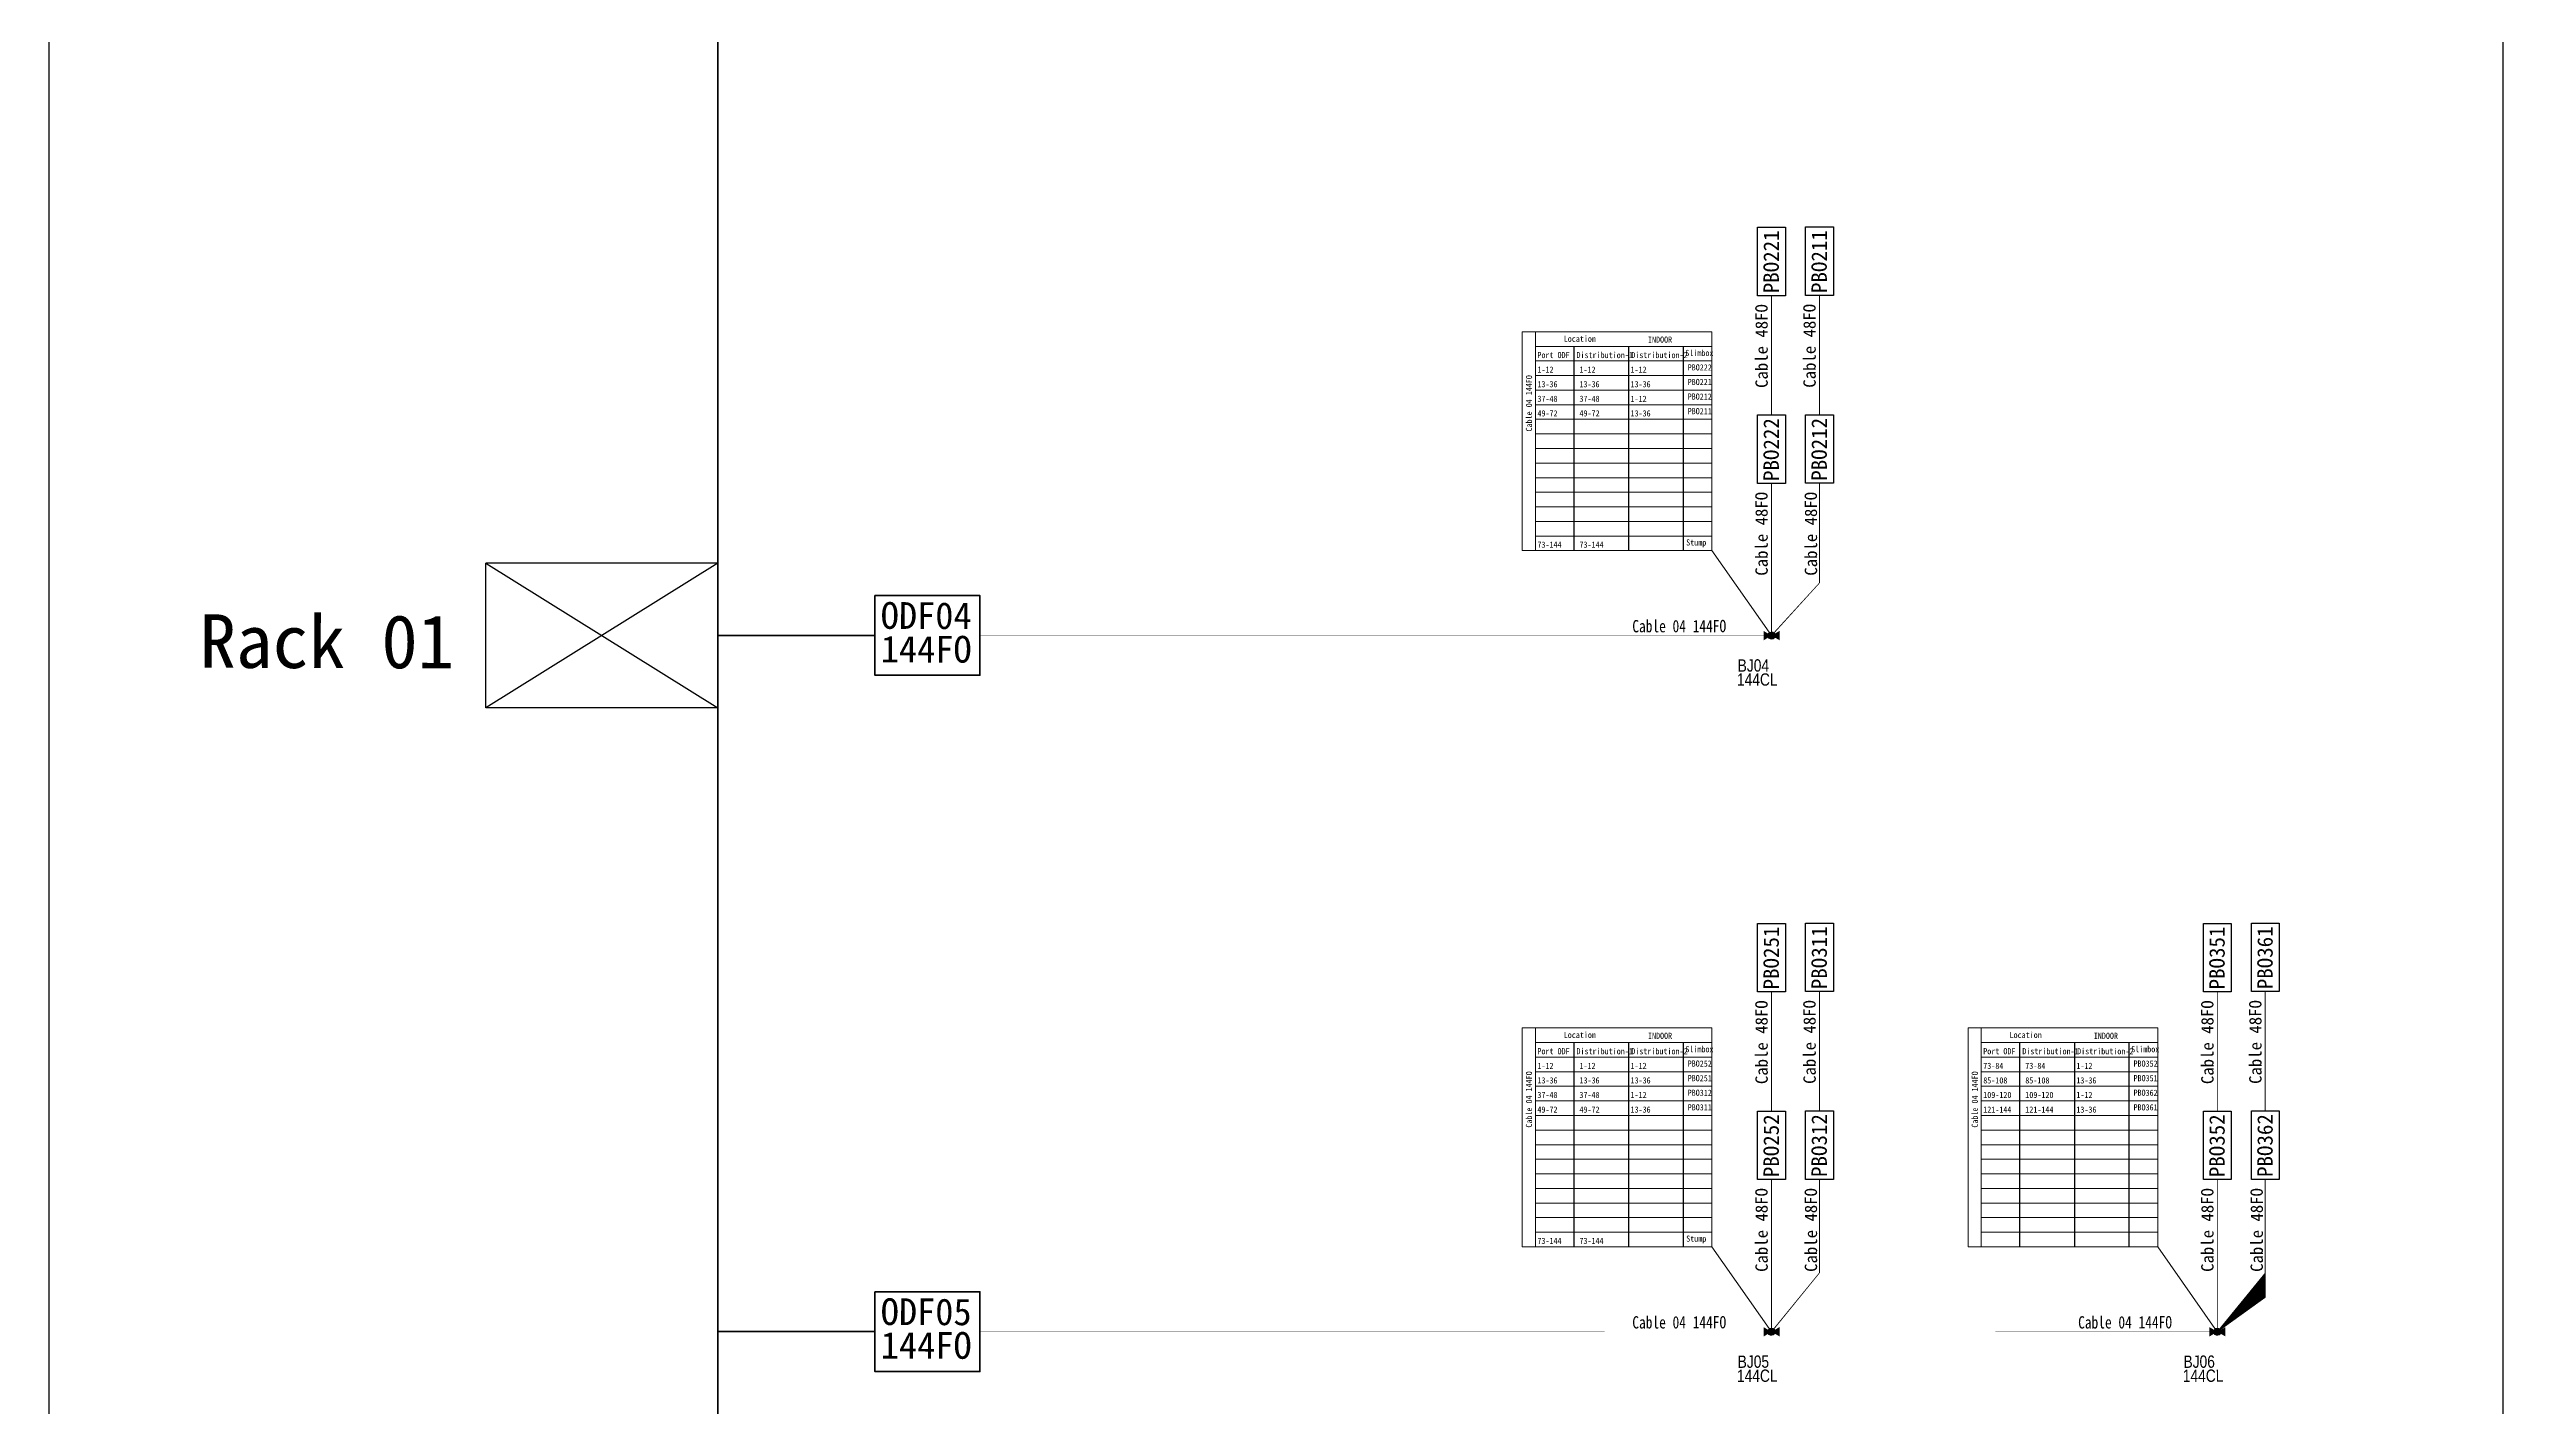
# Model space of a CAD drawing. Header units: metres. Extents: x 617888 to 618695, y 3705043 to 3706972.
# Drawn here: x 617899 to 618695, y 3705500 to 3705941 of the extents above; entities that cross this region are included whole.
import ezdxf
from ezdxf.enums import TextEntityAlignment as Align

# ---------------------------------------------------------------- set-up
doc = ezdxf.new("R2010")
doc.units = ezdxf.units.M
doc.header["$MEASUREMENT"] = 0
doc.linetypes.add('JIS_02_0.7', pattern=[1.35, 0.75, -0.6])
doc.layers.get('0').update_dxf_attribs({"linetype": 'CONTINUOUS', "lineweight": 100})
for name, color, linetype in [('144C New Closure', 1, 'CONTINUOUS'), ('72C New Closure', 1, 'CONTINUOUS'), ('Blackbox', 7, 'CONTINUOUS'), ('BOEDER', 7, 'CONTINUOUS'), ('New Duct', 3, 'JIS_02_0.7'), ('Slimbox', 200, 'CONTINUOUS'), ('Slimbox 24fo', 3, 'CONTINUOUS')]:
    doc.layers.add(name, color=color, linetype=linetype)
for name, color, linetype, lineweight in [('BOM', 7, 'CONTINUOUS', 20), ('MICRO CABLE 144FO', 3, 'CONTINUOUS', 20), ('MICRO CABLE 48FO', 6, 'CONTINUOUS', 20)]:
    doc.layers.add(name, color=color, linetype=linetype, lineweight=lineweight)
doc.styles.add('ARIAL', font='arial.ttf')
doc.styles.get("Standard").update_dxf_attribs({"font": 'simhei.ttf'})

# ---------------------------------------------------------------- blocks, each defined once
blk = doc.blocks.new('FDT1111')
at = {"layer": 'Blackbox', "color": 1, "lineweight": -3}
for p, q in [((-7.034948600456119, -4.379059336148202), (-7.027387531939894, 1.498546151444316)), ((2.387952864170074, 1.486434070393443), (-7.034948600456119, -4.379059336148202)), ((-7.027387531939894, 1.498546151444316), (2.38039179565385, -4.391171416733414)), ((2.387952864170074, 1.486434070393443), (-7.02738753054291, 1.498546151909977)), ((2.387952864170074, 1.486434070393443), (2.38039179565385, -4.391171416733414)), ((2.38039179565385, -4.391171416733414), (-7.034948600456119, -4.379059336148202))]:
    blk.add_line(p, q, dxfattribs=at)
blk = doc.blocks.new('接头盒')
at = {"lineweight": 25}
h = blk.add_hatch(color=1, dxfattribs=at)
h.dxf.hatch_style = 1
edge = h.paths.add_edge_path()
edge.add_line((-0.01350191328674555, -0.01189679279923439), (-3.966604248387739, 2.307636873330921))
edge.add_line((-3.96660424862057, 2.307636873796582), (-3.967981518013403, -2.329081624746323))
edge.add_line((-3.967981518711895, -2.329081625677645), (-0.01350191433448344, -0.01189679279923439))
h.paths.add_polyline_path([(3.940977688413113, 2.305288042407483), (-0.01350191328674555, -0.01189679279923439), (3.939600418321788, -2.331430456135422)])
h = blk.add_hatch(color=1, dxfattribs=at)
h.dxf.hatch_style = 1
edge = h.paths.add_edge_path()
edge.add_ellipse((-0.01350191328674555, -0.01189679279923439), major_axis=(-0.1384492102381355, 1.756311644420711), ratio=0.9999999991495315, start_angle=134.9999999756359, end_angle=314.9999999756359)
edge.add_ellipse((-0.01350191328674555, -0.01189679279923439), major_axis=(-0.1384492102415786, 1.756311644464393), ratio=0.9999999989676317, start_angle=314.9999999704248, end_angle=494.9999999704247)
at = {"color": 1, "lineweight": 25}
for centre, major_axis, ratio, start_param, end_param in [((0, 0), (0.5440116346666728, 1.675664083197367), 0.9999999982998536, 5.497787142932065, 11.78097245011165), ((0.02316248463466763, -0.03989777248352766), (-0.1310596609574089, 1.662570759756673), 0.9999999983375599, 5.497787142950918, 11.7809724501305)]:
    blk.add_ellipse(centre, major_axis=major_axis, ratio=ratio, start_param=start_param, end_param=end_param, dxfattribs=at)
blk = doc.blocks.new('S001')
at = {"layer": 'Slimbox'}
blk.add_lwpolyline([(-8.543613829709102, -4.522775597488589), (-8.543613829709102, 4.522775601737294), (13.68552282676228, 4.522775601737294), (13.68552282676228, -4.522775597488589)], close=True, dxfattribs=at)
blk.add_attdef('S001', (-7.758433358016191, -2.392232945114529), '', height=5, dxfattribs=at)

msp = doc.modelspace()

# ---------------------------------------------------------------- linework, layer by layer
for p, q in [((618115.7726824112, 3706376.371229528), (618115.7726824114, 3705072.838548442)), ((618166.7559100131, 3705750.958220743), (618115.7726824114, 3705750.958220742)), ((618166.7559100131, 3705524.918329976), (618115.7726824114, 3705524.918329975))]:
    msp.add_line(p, q)
at = {"color": 7, "lineweight": -3, "ltscale": 3}
for p, q in [((618393.7377644395, 3705778.496044898), (618393.7377644388, 3705844.808920399)), ((618411.5215739824, 3705778.496044898), (618411.5215739817, 3705844.808920399)), ((618429.1846799188, 3705778.496044898), (618429.1846799181, 3705844.808920399)), ((618393.7377644395, 3705552.456154131), (618393.7377644388, 3705618.769029632)), ((618411.5215739824, 3705552.456154131), (618411.5215739817, 3705618.769029632)), ((618429.1846799188, 3705552.456154131), (618429.1846799181, 3705618.769029632)), ((618538.4487671927, 3705552.454127806), (618538.448767192, 3705618.767003307)), ((618556.2325767356, 3705552.454127806), (618556.2325767349, 3705618.767003307)), ((618573.8956826719, 3705552.454127806), (618573.8956826712, 3705618.767003307))]:
    msp.add_line(p, q, dxfattribs=at)
at = {"color": 0}
for points in [[(618166.7559100131, 3705763.908898153), (618200.8630791528, 3705763.908898153), (618200.8630791528, 3705738.007543332), (618166.7559100131, 3705738.007543332)], [(618166.7559100131, 3705537.869007386), (618200.8630791528, 3705537.869007386), (618200.8630791528, 3705511.967652564), (618166.7559100131, 3705511.967652564)]]:
    msp.add_lwpolyline(points, close=True, dxfattribs=at)
at = {"layer": 'BOEDER'}
msp.add_lwpolyline([(617898.7197091982, 3706557.88449046), (618695.2076534114, 3706557.88449046), (618695.2076534114, 3705043.447166901), (617898.7197091982, 3705043.447166901)], close=True, dxfattribs=at)
at = {"layer": 'BOM'}
for p, q in [((618438.4349566919, 3705778.496044898), (618457.7921680652, 3705750.911004967)), ((618438.4349566919, 3705552.456154131), (618457.7921680652, 3705524.871114199)), ((618583.145959445, 3705552.454127806), (618602.5031708183, 3705524.869087874))]:
    msp.add_line(p, q, dxfattribs=at)
for points in [[(618376.9120578705, 3705849.545554364), (618381.151542924, 3705849.545554364), (618381.1515429242, 3705778.496044898), (618376.9120578703, 3705778.496044898)], [(618381.151542924, 3705844.808920399), (618438.4349566918, 3705844.808920399), (618438.4349566918, 3705849.545554364), (618381.151542924, 3705849.545554364)], [(618381.151542924, 3705840.072286435), (618438.4349566918, 3705840.072286435), (618438.4349566918, 3705844.808920399), (618381.151542924, 3705844.808920399)], [(618381.151542924, 3705835.335652471), (618438.4349566918, 3705835.335652471), (618438.4349566918, 3705840.072286435), (618381.151542924, 3705840.072286435)], [(618381.151542924, 3705830.599018506), (618438.4349566918, 3705830.599018506), (618438.4349566918, 3705835.335652471), (618381.151542924, 3705835.335652471)], [(618381.151542924, 3705825.862384542), (618438.4349566918, 3705825.862384542), (618438.4349566918, 3705830.599018506), (618381.151542924, 3705830.599018506)], [(618381.151542924, 3705821.125750578), (618438.4349566918, 3705821.125750578), (618438.4349566918, 3705825.862384542), (618381.151542924, 3705825.862384542)], [(618381.151542924, 3705816.389116613), (618438.4349566918, 3705816.389116613), (618438.4349566918, 3705821.125750578), (618381.151542924, 3705821.125750578)], [(618381.151542924, 3705811.652482649), (618438.4349566918, 3705811.652482649), (618438.4349566918, 3705816.389116613), (618381.151542924, 3705816.389116613)], [(618381.151542924, 3705806.915848684), (618438.4349566918, 3705806.915848684), (618438.4349566918, 3705811.652482649), (618381.151542924, 3705811.652482649)], [(618381.151542924, 3705802.17921472), (618438.4349566918, 3705802.17921472), (618438.4349566918, 3705806.915848684), (618381.151542924, 3705806.915848684)], [(618381.1515429241, 3705797.442580756), (618438.4349566919, 3705797.442580756), (618438.4349566919, 3705802.17921472), (618381.1515429241, 3705802.17921472)], [(618381.1515429241, 3705792.705946791), (618438.4349566919, 3705792.705946791), (618438.4349566919, 3705797.442580756), (618381.1515429241, 3705797.442580756)], [(618381.1515429241, 3705787.969312827), (618438.4349566919, 3705787.969312827), (618438.4349566919, 3705792.705946791), (618381.1515429241, 3705792.705946791)], [(618381.1515429241, 3705783.232678863), (618438.4349566919, 3705783.232678863), (618438.4349566919, 3705787.969312827), (618381.1515429241, 3705787.969312827)], [(618381.1515429241, 3705778.496044898), (618438.4349566919, 3705778.496044898), (618438.4349566919, 3705783.232678863), (618381.1515429241, 3705783.232678863)], [(618376.9120578705, 3705623.505663596), (618381.151542924, 3705623.505663596), (618381.1515429242, 3705552.456154131), (618376.9120578703, 3705552.456154131)], [(618381.151542924, 3705618.769029632), (618438.4349566918, 3705618.769029632), (618438.4349566918, 3705623.505663596), (618381.151542924, 3705623.505663596)], [(618521.6230606236, 3705623.503637271), (618525.8625456771, 3705623.503637271), (618525.8625456773, 3705552.454127806), (618521.6230606234, 3705552.454127806)], [(618525.8625456771, 3705618.767003307), (618583.1459594449, 3705618.767003307), (618583.1459594449, 3705623.503637271), (618525.8625456771, 3705623.503637271)], [(618381.151542924, 3705614.032395667), (618438.4349566918, 3705614.032395667), (618438.4349566918, 3705618.769029632), (618381.151542924, 3705618.769029632)], [(618381.151542924, 3705609.295761703), (618438.4349566918, 3705609.295761703), (618438.4349566918, 3705614.032395667), (618381.151542924, 3705614.032395667)], [(618525.8625456771, 3705614.030369343), (618583.1459594449, 3705614.030369343), (618583.1459594449, 3705618.767003307), (618525.8625456771, 3705618.767003307)], [(618525.8625456771, 3705609.293735378), (618583.1459594449, 3705609.293735378), (618583.1459594449, 3705614.030369343), (618525.8625456771, 3705614.030369343)], [(618381.151542924, 3705604.559127739), (618438.4349566918, 3705604.559127739), (618438.4349566918, 3705609.295761703), (618381.151542924, 3705609.295761703)], [(618381.151542924, 3705599.822493774), (618438.4349566918, 3705599.822493774), (618438.4349566918, 3705604.559127739), (618381.151542924, 3705604.559127739)], [(618525.8625456771, 3705604.557101414), (618583.1459594449, 3705604.557101414), (618583.1459594449, 3705609.293735378), (618525.8625456771, 3705609.293735378)], [(618525.8625456771, 3705599.82046745), (618583.1459594449, 3705599.82046745), (618583.1459594449, 3705604.557101414), (618525.8625456771, 3705604.557101414)], [(618381.151542924, 3705595.08585981), (618438.4349566918, 3705595.08585981), (618438.4349566918, 3705599.822493774), (618381.151542924, 3705599.822493774)], [(618525.8625456771, 3705595.083833485), (618583.1459594449, 3705595.083833485), (618583.1459594449, 3705599.82046745), (618525.8625456771, 3705599.82046745)], [(618381.151542924, 3705590.349225846), (618438.4349566918, 3705590.349225846), (618438.4349566918, 3705595.08585981), (618381.151542924, 3705595.08585981)], [(618381.151542924, 3705585.612591881), (618438.4349566918, 3705585.612591881), (618438.4349566918, 3705590.349225846), (618381.151542924, 3705590.349225846)], [(618525.8625456771, 3705590.347199521), (618583.1459594449, 3705590.347199521), (618583.1459594449, 3705595.083833485), (618525.8625456771, 3705595.083833485)], [(618525.8625456771, 3705585.610565557), (618583.1459594449, 3705585.610565557), (618583.1459594449, 3705590.347199521), (618525.8625456771, 3705590.347199521)], [(618381.151542924, 3705580.875957917), (618438.4349566918, 3705580.875957917), (618438.4349566918, 3705585.612591881), (618381.151542924, 3705585.612591881)], [(618381.151542924, 3705576.139323953), (618438.4349566918, 3705576.139323953), (618438.4349566918, 3705580.875957917), (618381.151542924, 3705580.875957917)], [(618525.8625456771, 3705580.873931592), (618583.1459594449, 3705580.873931592), (618583.1459594449, 3705585.610565557), (618525.8625456771, 3705585.610565557)], [(618525.8625456771, 3705576.137297628), (618583.1459594449, 3705576.137297628), (618583.1459594449, 3705580.873931592), (618525.8625456771, 3705580.873931592)], [(618381.1515429241, 3705571.402689988), (618438.4349566919, 3705571.402689988), (618438.4349566919, 3705576.139323953), (618381.1515429241, 3705576.139323953)], [(618525.8625456772, 3705571.400663664), (618583.145959445, 3705571.400663664), (618583.145959445, 3705576.137297628), (618525.8625456772, 3705576.137297628)], [(618381.1515429241, 3705566.666056024), (618438.4349566919, 3705566.666056024), (618438.4349566919, 3705571.402689988), (618381.1515429241, 3705571.402689988)], [(618381.1515429241, 3705561.92942206), (618438.4349566919, 3705561.92942206), (618438.4349566919, 3705566.666056024), (618381.1515429241, 3705566.666056024)], [(618525.8625456772, 3705566.664029699), (618583.145959445, 3705566.664029699), (618583.145959445, 3705571.400663664), (618525.8625456772, 3705571.400663664)], [(618525.8625456772, 3705561.927395735), (618583.145959445, 3705561.927395735), (618583.145959445, 3705566.664029699), (618525.8625456772, 3705566.664029699)], [(618381.1515429241, 3705557.192788095), (618438.4349566919, 3705557.192788095), (618438.4349566919, 3705561.92942206), (618381.1515429241, 3705561.92942206)], [(618381.1515429241, 3705552.456154131), (618438.4349566919, 3705552.456154131), (618438.4349566919, 3705557.192788095), (618381.1515429241, 3705557.192788095)], [(618525.8625456772, 3705557.190761771), (618583.145959445, 3705557.190761771), (618583.145959445, 3705561.927395735), (618525.8625456772, 3705561.927395735)], [(618525.8625456772, 3705552.454127806), (618583.145959445, 3705552.454127806), (618583.145959445, 3705557.190761771), (618525.8625456772, 3705557.190761771)]]:
    msp.add_lwpolyline(points, close=True, dxfattribs=at)
at = {"layer": 'MICRO CABLE 144FO', "const_width": 0.1}
for points in [[(618200.8630791528, 3705750.958220743), (618457.831442165, 3705750.909715034)], [(618200.8630791528, 3705524.918329975), (618602.503167836, 3705524.892253801)]]:
    msp.add_lwpolyline(points, dxfattribs=at)
at = {"layer": 'MICRO CABLE 48FO', "lineweight": -3, "const_width": 0.31249755}
for points in [[(618457.7924124195, 3705822.536540538), (618457.7925074415, 3705829.322594621), (618457.7925074414, 3705861.341895006)], [(618473.3705464237, 3705822.610131367), (618473.3706414457, 3705829.396185451), (618473.3706414456, 3705861.415485836)], [(618457.7921680331, 3705750.908709004), (618473.3705464234, 3705768.361694325), (618473.3705464237, 3705800.380994711)], [(618457.7921680331, 3705750.908709004), (618457.7924124196, 3705768.361694325), (618457.7924124195, 3705800.38099471)], [(618457.7924124195, 3705596.49664977), (618457.7925074415, 3705603.282703854), (618457.7925074414, 3705635.302004239)], [(618473.3705464237, 3705596.5702406), (618473.3706414457, 3705603.356294683), (618473.3706414456, 3705635.375595068)], [(618602.5034151726, 3705596.494623445), (618602.5035101946, 3705603.280677529), (618602.5035101945, 3705635.299977914)], [(618618.0815491768, 3705596.568214275), (618618.0816441989, 3705603.354268359), (618618.0816441987, 3705635.373568743)], [(618457.7921680331, 3705524.868818237), (618473.3705464234, 3705542.321803558), (618473.3705464237, 3705574.341103943)], [(618457.7921680331, 3705524.868818237), (618457.7924124196, 3705542.321803558), (618457.7924124195, 3705574.341103943)], [(618602.5031707862, 3705524.866791912), (618618.0815491765, 3705542.319777233), (618618.0815491768, 3705574.339077618)], [(618602.5031707862, 3705524.866791912), (618602.5034151727, 3705542.319777233), (618602.5034151726, 3705574.339077618)]]:
    msp.add_lwpolyline(points, dxfattribs=at)

# ---------------------------------------------------------------- block references
at = {"layer": '144C New Closure', "linetype": 'ByBlock', "xscale": 0.6520512326424562, "yscale": 0.6520512326482222, "zscale": 0.6520512326801752, "rotation": 0.2388802459904529}
for p in [(618457.831442165, 3705750.909715034), (618457.831442165, 3705524.869824267), (618602.5424449181, 3705524.867797942)]:
    msp.add_blockref('接头盒', p, dxfattribs=at)
at = {"layer": 'New Duct', "xscale": 7.99993848749702, "yscale": 7.999938487167654, "zscale": 7.999938487442416, "rotation": 0.07370639191796614}
msp.add_blockref('FDT1111', (618096.6845194937, 3705762.552535009), dxfattribs=at)
at = {"layer": 'Slimbox'}
ref = msp.add_blockref('S001', (618457.7925074435, 3705869.811918007), dxfattribs=dict(at, rotation=90))
ref.add_attrib('S001', 'PBO221', (618460.1847403886, 3705862.053484648), dxfattribs={"layer": 'Slimbox 24fo', "height": 5, "rotation": 90})
ref = msp.add_blockref('S001', (618473.3706414477, 3705869.885508836), dxfattribs=dict(at, rotation=90))
ref.add_attrib('S001', 'PBO211', (618475.7628743929, 3705862.127075478), dxfattribs={"layer": 'Slimbox 24fo', "height": 5, "rotation": 90})
ref = msp.add_blockref('S001', (618457.7924124215, 3705808.851017711), dxfattribs=dict(at, rotation=90))
ref.add_attrib('S001', 'PBO222', (618460.1846453667, 3705801.092584352), dxfattribs={"layer": 'Slimbox 24fo', "height": 5, "rotation": 90})
ref = msp.add_blockref('S001', (618473.3705464258, 3705808.92460854), dxfattribs=dict(at, rotation=90))
ref.add_attrib('S001', 'PBO212', (618475.762779371, 3705801.166175182), dxfattribs={"layer": 'Slimbox 24fo', "height": 5, "rotation": 90})
ref = msp.add_blockref('S001', (618457.7925074435, 3705643.772027239), dxfattribs=dict(at, rotation=90))
ref.add_attrib('S001', 'PBO251', (618460.1847403886, 3705636.013593881), dxfattribs={"layer": 'Slimbox 24fo', "height": 5, "rotation": 90})
ref = msp.add_blockref('S001', (618473.3706414477, 3705643.845618069), dxfattribs=dict(at, rotation=90))
ref.add_attrib('S001', 'PBO311', (618475.7628743929, 3705636.08718471), dxfattribs={"layer": 'Slimbox 24fo', "height": 5, "rotation": 90})
ref = msp.add_blockref('S001', (618602.5035101966, 3705643.770000915), dxfattribs=dict(at, rotation=90))
ref.add_attrib('S001', 'PBO351', (618604.8957431418, 3705636.011567556), dxfattribs={"layer": 'Slimbox 24fo', "height": 5, "rotation": 90})
ref = msp.add_blockref('S001', (618618.0816442008, 3705643.843591744), dxfattribs=dict(at, rotation=90))
ref.add_attrib('S001', 'PBO361', (618620.473877146, 3705636.085158386), dxfattribs={"layer": 'Slimbox 24fo', "height": 5, "rotation": 90})
ref = msp.add_blockref('S001', (618457.7924124215, 3705582.811126943), dxfattribs=dict(at, rotation=90))
ref.add_attrib('S001', 'PBO252', (618460.1846453667, 3705575.052693585), dxfattribs={"layer": 'Slimbox 24fo', "height": 5, "rotation": 90})
ref = msp.add_blockref('S001', (618473.3705464258, 3705582.884717773), dxfattribs=dict(at, rotation=90))
ref.add_attrib('S001', 'PBO312', (618475.762779371, 3705575.126284414), dxfattribs={"layer": 'Slimbox 24fo', "height": 5, "rotation": 90})
ref = msp.add_blockref('S001', (618602.5034151747, 3705582.809100619), dxfattribs=dict(at, rotation=90))
ref.add_attrib('S001', 'PBO352', (618604.8956481199, 3705575.05066726), dxfattribs={"layer": 'Slimbox 24fo', "height": 5, "rotation": 90})
ref = msp.add_blockref('S001', (618618.0815491789, 3705582.882691448), dxfattribs=dict(at, rotation=90))
ref.add_attrib('S001', 'PBO362', (618620.4737821241, 3705575.12425809), dxfattribs={"layer": 'Slimbox 24fo', "height": 5, "rotation": 90})

# ---------------------------------------------------------------- texts
at = {"lineweight": -3}
for p in [(618454.5590982185, 3705844.921262716), (618470.1372322227, 3705844.994853546), (618454.5590031965, 3705783.96036242), (618470.5788429712, 3705783.96036242), (618454.5590982185, 3705618.881371949), (618470.1372322227, 3705618.954962778), (618599.2701009716, 3705618.879345624), (618614.8482349758, 3705618.952936454), (618454.5590031965, 3705557.920471653), (618470.5788429712, 3705557.920471653), (618599.2700059497, 3705557.918445328), (618615.2898457244, 3705557.918445328)]:
    msp.add_text('Cable 48FO', height=3.999969243747078, rotation=90.07520195328075, dxfattribs=at).set_placement(p, align=Align.MIDDLE_CENTER)
at = {"color": 7, "width": 0.8}
for s, rotation, p in [('Location', 359.9244349255375, (618390.3612474613, 3705846.287306941)), ('INDOOR', 359.9244349255375, (618417.7057830382, 3705846.016193211)), ('Slimbox', 359.9244349255375, (618429.8266643629, 3705841.672030771)), ('1-12', 359.9244349255375, (618381.8153645222, 3705836.270851382)), ('Port ODF', 359.9244349255375, (618381.8153645215, 3705841.007485346)), ('Distribution-1', 359.9244349255375, (618394.495321892, 3705841.007485346)), ('1-12', 359.9244349255375, (618395.4605983656, 3705836.270851381)), ('1-12', 359.9244349255375, (618412.0348778921, 3705836.270851381)), ('Distribution-2', 359.9244349255375, (618412.2791314343, 3705841.007485349)), ('PBO222', 359.9244349255375, (618430.5898662286, 3705836.989859214)), ('Cable 04 144FO', 89.92443492816871, (618380.0648698576, 3705817.187265046)), ('37-48', 359.9244349255375, (618381.8153645223, 3705826.805691328)), ('13-36', 359.9244349255375, (618381.8153645222, 3705831.534217417)), ('37-48', 359.9244349255375, (618395.4605983658, 3705826.805691328)), ('13-36', 359.9244349255375, (618395.4605983656, 3705831.534217417)), ('13-36', 359.9244349255375, (618412.0348778921, 3705831.534217417)), ('1-12', 359.9244349255375, (618412.0348778928, 3705826.797583452)), ('PBO221', 359.9244349255375, (618430.5898662286, 3705832.253225249)), ('PBO212', 359.9244349255375, (618430.5898662286, 3705827.516591285)), ('49-72', 359.9244349255375, (618381.8153645223, 3705822.069057364)), ('49-72', 359.9244349255375, (618395.4605983658, 3705822.069057364)), ('13-36', 359.9244349255375, (618412.0348778928, 3705822.060949488)), ('PBO211', 359.9244349255375, (618430.5898662286, 3705822.779957321)), ('73-144', 359.9244349255375, (618381.8153645226, 3705779.431243809)), ('73-144', 359.9244349255375, (618395.4605983661, 3705779.431243809)), ('Stump', 359.9244349255375, (618430.1020590655, 3705780.152130987)), ('Location', 359.9244349255375, (618390.3612474613, 3705620.247416174)), ('INDOOR', 359.9244349255375, (618417.7057830382, 3705619.976302443)), ('Location', 359.9244349255375, (618535.0722502144, 3705620.245389849)), ('INDOOR', 359.9244349255375, (618562.4167857913, 3705619.974276118)), ('Port ODF', 359.9244349255375, (618381.8153645215, 3705614.967594578)), ('Distribution-1', 359.9244349255375, (618394.495321892, 3705614.967594579)), ('Distribution-2', 359.9244349255375, (618412.2791314343, 3705614.967594581)), ('Slimbox', 359.9244349255375, (618429.8266643629, 3705615.632140004)), ('PBO252', 359.9244349255375, (618430.5898662286, 3705610.949968446)), ('Port ODF', 359.9244349255375, (618526.5263672746, 3705614.965568254)), ('Distribution-1', 359.9244349255375, (618539.2063246451, 3705614.965568254)), ('Distribution-2', 359.9244349255375, (618556.9901341874, 3705614.965568257)), ('Slimbox', 359.9244349255375, (618574.537667116, 3705615.630113679)), ('PBO352', 359.9244349255375, (618575.3008689818, 3705610.947942121)), ('Cable 04 144FO', 89.92443492816871, (618380.0648698576, 3705591.147374278)), ('1-12', 359.9244349255375, (618381.8153645222, 3705610.230960614)), ('13-36', 359.9244349255375, (618381.8153645222, 3705605.49432665)), ('1-12', 359.9244349255375, (618395.4605983656, 3705610.230960614)), ('13-36', 359.9244349255375, (618395.4605983656, 3705605.494326649)), ('1-12', 359.9244349255375, (618412.0348778921, 3705610.230960614)), ('13-36', 359.9244349255375, (618412.0348778921, 3705605.494326649)), ('PBO251', 359.9244349255375, (618430.5898662286, 3705606.213334482)), ('Cable 04 144FO', 89.92443492816871, (618524.7758726107, 3705591.145347954)), ('85-108', 359.9244349255375, (618526.5263672753, 3705605.492300325)), ('73-84', 359.9244349255375, (618526.5263672753, 3705610.228934289)), ('85-108', 359.9244349255375, (618540.1716011188, 3705605.492300325)), ('73-84', 359.9244349255375, (618540.1716011188, 3705610.228934289)), ('1-12', 359.9244349255375, (618556.7458806452, 3705610.228934289)), ('13-36', 359.9244349255375, (618556.7458806452, 3705605.492300325)), ('PBO351', 359.9244349255375, (618575.3008689818, 3705606.211308157)), ('49-72', 359.9244349255375, (618381.8153645223, 3705596.029166596)), ('37-48', 359.9244349255375, (618381.8153645223, 3705600.765800561)), ('49-72', 359.9244349255375, (618395.4605983658, 3705596.029166596)), ('37-48', 359.9244349255375, (618395.4605983658, 3705600.76580056)), ('1-12', 359.9244349255375, (618412.0348778928, 3705600.757692685)), ('13-36', 359.9244349255375, (618412.0348778928, 3705596.021058721)), ('PBO312', 359.9244349255375, (618430.5898662286, 3705601.476700517)), ('PBO311', 359.9244349255375, (618430.5898662286, 3705596.740066553)), ('109-120', 359.9244349255375, (618526.5263672754, 3705600.763774236)), ('121-144', 359.9244349255375, (618526.5263672754, 3705596.027140272)), ('109-120', 359.9244349255375, (618540.1716011189, 3705600.763774236)), ('121-144', 359.9244349255375, (618540.1716011189, 3705596.027140271)), ('1-12', 359.9244349255375, (618556.7458806459, 3705600.75566636)), ('13-36', 359.9244349255375, (618556.7458806459, 3705596.019032396)), ('PBO362', 359.9244349255375, (618575.3008689818, 3705601.474674193)), ('PBO361', 359.9244349255375, (618575.3008689818, 3705596.738040228)), ('73-144', 359.9244349255375, (618381.8153645226, 3705553.391353042)), ('73-144', 359.9244349255375, (618395.4605983661, 3705553.391353041)), ('Stump', 359.9244349255375, (618430.1020590655, 3705554.112240219))]:
    msp.add_text(s, height=2, rotation=rotation, dxfattribs=at).set_placement(p)
at = {"color": 0}
for s, height, rotation, p in [('Rack 01', 17.34634757918289, 359.8415641554361, (617947.5698028147, 3705740.471253259)), ('ODF04', 8.673173789591443, 359.8415641420958, (618168.6528271646, 3705753.110817587)), ('144FO', 8.673173789591443, 359.8415641420958, (618168.668279174, 3705742.205035826)), ('ODF05', 8.673173789591443, 359.8415641420958, (618168.6528271646, 3705527.070926819)), ('144FO', 8.673173789591443, 359.8415641420958, (618168.668279174, 3705516.165145059))]:
    msp.add_text(s, height=height, rotation=rotation, dxfattribs=at).set_placement(p)
at = {"color": 7, "width": 0.8}
for p in [(618427.8579097859, 3705753.983558714), (618427.8579097859, 3705527.943667946), (618572.568912539, 3705527.941641622)]:
    msp.add_text('Cable 04 144FO', height=4, rotation=0.07520195181851047, dxfattribs=at).set_placement(p, align=Align.MIDDLE_CENTER)
at = {"layer": '144C New Closure', "style": 'ARIAL', "width": 0.8}
for s, p in [('BJ04', (618446.8234313251, 3705739.185144733, -9.551812458256805)), ('BJ05', (618446.8234313251, 3705513.145253965, -9.551812458256805)), ('BJ06', (618591.5344340783, 3705513.143227641, -9.551812458256805))]:
    msp.add_text(s, height=3.999999999999999, rotation=0.2388802483556567, dxfattribs=at).set_placement(p)
at = {"layer": '72C New Closure', "style": 'ARIAL', "width": 0.8}
for p in [(618446.5976092597, 3705734.60938184, -9.551812458256805), (618446.5976092597, 3705508.569491072, -9.551812458256805), (618591.3086120128, 3705508.567464747, -9.551812458256805)]:
    msp.add_text('144CL', height=3.999999999999999, rotation=0.2388802483556567, dxfattribs=at).set_placement(p)

doc.saveas('drawing.dxf')
